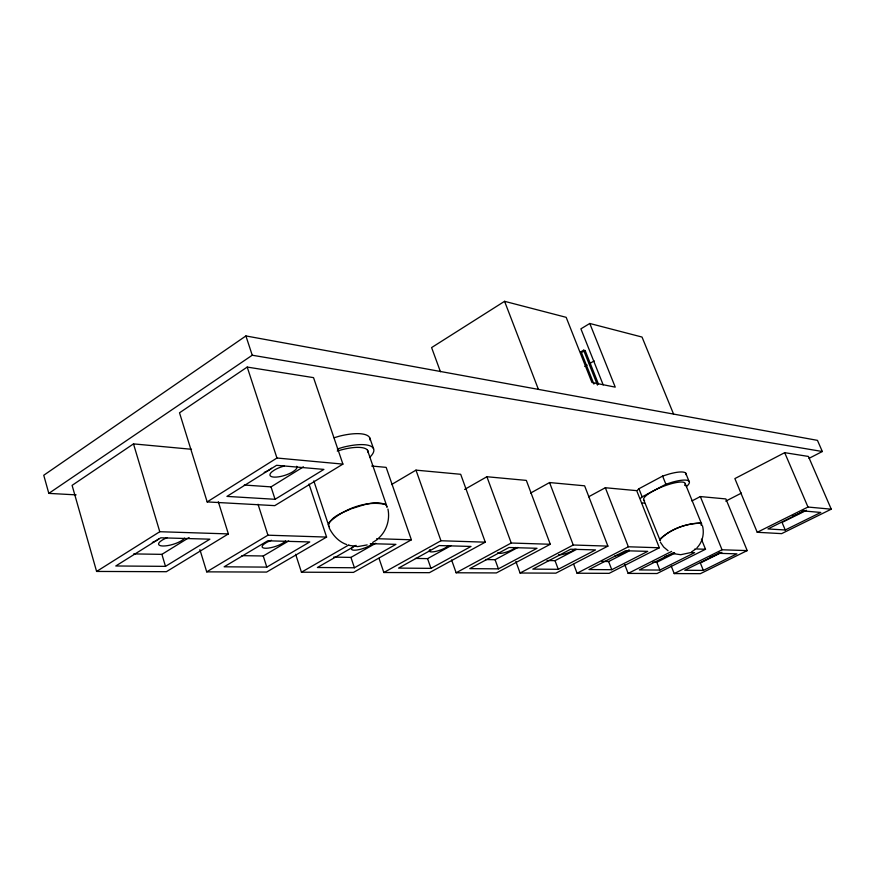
<?xml version="1.0" encoding="UTF-8"?>
<svg xmlns="http://www.w3.org/2000/svg" width="875" height="875" viewBox="0 0 875 875"><rect width="100%" height="100%" fill="white"/><g stroke="black" fill="none" stroke-linecap="round" stroke-linejoin="round"><path stroke-width="1.31" d="M701.291 525.394L701.641 523.95L700.558 523.053C686.055 523.294 670.764 529.353 659.958 539.033L660.286 540.794L643.606 499.603M659.695 540.192C669.167 529.069 686.416 523.305 700.93 523.195L701.4 524.967M386.914 506.877L385.973 504.58C366.406 499.953 343.438 509.009 329.044 522.528L328.344 525.164L329.492 526.903L328.978 526.138M328.431 524.814C331.844 515.78 343.055 512.728 351.072 508.802C362.119 505.63 375.255 499.592 386.4 504.973L387.002 507.194M696.948 547.848C702.581 542.095 704.55 533.411 702.45 525.7M378.481 538.3C386.564 531.114 390.173 519.586 387.942 509.031M637.306 490.339L638.925 488.753L662.605 476.087L669.014 474.053A26.753 6.453 -21.7 0 1 686.098 474.753M640.5 498.422L642.13 496.858L665.886 484.236L672.306 482.191A26.797 6.333 -21.6 0 1 686.306 486.708M377.256 539.591L372.75 542.38M691.578 551.895L694.925 549.566M809.047 458.336L822.325 451.511L817.458 440.366L245.908 335.945L43.75 475.256L48.814 493.38L76.114 494.878M48.814 493.38L252.241 355.228L822.325 451.511M191.505 449.28L133.492 443.887L72.1 485.363L96.6 571.441L166.37 571.703L228.364 533.914L218.312 501.747M247.209 367.073L179.517 412.803L207.167 501.911L274.761 505.641L342.902 464.111L313.534 377.639L247.209 367.073L276.948 458.019L342.902 464.111M603.192 384.902L580.902 328.847L589.783 323.477L615.245 387.144L591.938 382.484L566.169 317.33L504.569 301.317L431.605 347.583L440.431 371.722M96.6 571.441L159.775 531.716L228.364 533.914M207.167 501.911L276.948 458.019M133.689 553.908L161.908 554.356L189.12 537.523M244.289 485.023L271.031 486.883L303.45 466.834M165.484 566.355L209.891 539.175L160.781 537.808L115.773 565.983L165.484 566.355L161.908 554.356M275.056 499.297L323.892 469.405L276.609 465.314L226.942 496.398L275.056 499.297L271.031 486.883M199.905 549.631L206.708 571.856L267.936 535.194L326.594 537.075L309.006 484.028M593.906 384.081L581.087 351.706L583.614 350.197L585.156 350.547L598.489 384.147M583.472 351.553L585.156 350.547M241.916 555.647L263.255 555.986L288.706 540.936M584.784 366.461L587.136 365.072M589.477 363.683L594.18 360.905M391.573 484.531L415.986 470.137L460.688 474.294L485.275 542.172L429.406 572.677L383.841 572.513L379.017 558.359M266.798 567.12L309.761 541.953L267.739 540.794L224.131 566.803L266.798 567.12L263.255 555.986M326.594 537.075L266.613 572.075L206.708 571.856M295.641 554.28L301.448 572.206L348.797 544.972M356.037 545.355L317.406 567.503L354.419 567.777L395.916 544.359L370.322 543.648M464.636 489.431L486.894 476.733L526.334 480.397L550.288 544.272L496.387 572.928L456.138 572.775L451.598 559.978M333.747 557.113L350.941 557.397L375.758 543.266M371.689 466.025L386.159 467.37L411.37 539.798L353.456 572.392L301.448 572.206M383.841 572.513L440.956 540.75L485.275 542.172M530.633 493.062L549.555 482.552L584.62 485.811L607.906 546.12L555.909 573.147L520.089 573.016L515.856 561.466M415.395 558.425L427.558 558.622L451.041 545.672M430.97 568.356L471.002 546.448L439.217 545.562L398.552 568.105L430.97 568.356L427.558 558.622M588.58 496.814L605.336 487.736L636.716 490.656L659.334 547.772L609.142 573.344L577.073 573.223L573.716 564.364M456.138 572.775L511.241 543.014L550.288 544.272M485.527 559.552L495.086 559.705L517.945 547.433M674.516 552.781L672.82 553.689A8.597 1.728 -21.3 0 1 664.836 556.62M498.4 568.859L537.02 548.286L509.009 547.498L469.777 568.641L498.4 568.859L495.086 559.705M520.089 573.016L573.245 545.005L607.906 546.12M546.973 560.536L555.034 560.667L576.603 549.358M558.272 569.308L595.525 549.916L570.653 549.216L532.809 569.122L558.272 569.308L555.034 560.667M691.895 500.948L700.328 496.562L725.878 498.936L747.206 550.594L700.372 573.683L674.209 573.584L671.234 566.07M784.689 452.67L734.869 478.592L757.225 532.284L781.637 533.63L831.25 509.184L808.423 456.444L784.689 452.67L807.986 507.041L831.25 509.184M577.073 573.223L628.359 546.777L659.334 547.772M601.902 561.422L608.617 561.531L628.939 551.086M725.769 501.134L741.453 493.073M611.767 569.712L647.73 551.359L625.494 550.747L588.973 569.538L611.767 569.712L608.617 561.531M624.739 564.616L628.152 573.409L671.628 551.414M673.378 552.727L639.341 569.92L659.87 570.073L694.597 552.672L690.594 552.552M652.947 562.242L656.808 562.308L674.712 553.262M701.422 539.164L705.512 549.259L657.048 573.519L628.152 573.409M674.209 573.584L722.039 549.784L747.206 550.594M757.225 532.284L807.986 507.041M721.886 552.322L700.361 562.997L703.347 570.402L736.903 553.842L718.823 553.339L684.764 570.259L703.347 570.402M806.509 510.289L782.053 522.43L785.247 529.987L820.794 512.444L804.059 511L767.933 528.948L785.247 529.987M690.003 552.727L680.739 554.706L674.133 553.755M337.356 448.984L343.088 447.256A36.608 11.692 -18.5 0 1 369.677 457.352M334.086 437.773L339.314 436.198A36.531 11.922 -18.4 0 1 370.092 440.081M367.183 544.906L357.678 546.602L348.742 545.311M376.655 538.683L411.37 539.798M694.903 548.92L705.512 549.259M581.087 351.706L582.63 352.056M589.783 323.477L642.02 337.05L673.564 414.083M346.719 544.578C338.603 541.756 332.719 535.205 329.044 527.636M668.073 550.747L663.644 547.006L660.384 542.248M700.328 496.562L722.039 549.784M685.694 473.102L688.964 481.141M685.267 483.733L701.706 524.212M662.605 476.087L665.886 484.236M638.925 488.753L642.13 496.858M583.614 350.197L597.45 385.087M656.808 562.308L659.87 570.073M605.336 487.736L628.359 546.777M504.569 301.317L538.409 389.386M549.555 482.552L573.245 545.005M486.894 476.733L511.241 543.014M415.986 470.137L440.956 540.75M369.819 437.992L373.57 448.809M367.434 450.067L386.4 504.973M350.941 557.397L354.419 567.777M313.808 480.9L328.366 524.661M245.908 335.945L252.241 355.228M258.027 504.252L267.936 535.194M133.492 443.887L159.775 531.716M629.059 549.773A9.045 1.925 -21 0 1 626.872 551.491L625.122 552.453A9.045 1.925 -21 0 1 614.939 555.855M515.812 547.422A10.128 2.417 -20.2 0 1 514.445 548.439L512.586 549.522A10.128 2.417 -20.2 0 1 497.722 552.738M448.842 545.541A10.795 2.723 -19.6 0 1 447.475 546.634L445.572 547.783A10.795 2.723 -19.6 0 1 433.169 551.83A10.795 2.723 -19.6 0 1 430.073 549.467M372.739 543.397A11.583 3.095 -18.8 0 1 371.383 544.567L369.425 545.803A11.583 3.095 -18.8 0 1 354.944 550.2A11.583 3.095 -18.8 0 1 353.467 546.405M285.502 540.947A12.523 3.544 -17.8 0 1 284.178 542.205L282.166 543.528A12.523 3.544 -17.8 0 1 266.427 548.253A12.523 3.544 -17.8 0 1 263.966 544.152L265.978 542.817A12.523 3.544 -17.8 0 1 271.512 540.291M184.483 538.114A13.672 4.08 -16.6 0 1 183.214 539.481L181.169 540.903A13.672 4.08 -16.6 0 1 163.92 545.989A13.672 4.08 -16.6 0 1 160.202 541.538L162.247 540.094A13.672 4.08 -16.6 0 1 167.027 537.786M159.02 538.661A13.956 4.222 -16.2 0 1 152.359 542.445M296.712 466.277A14.142 4.561 -17.8 0 1 294.798 470.389L292.523 471.975A14.142 4.561 -17.8 0 1 274.717 477.127A14.142 4.561 -17.8 0 1 272.048 471.702L274.334 470.094A14.142 4.561 -17.8 0 1 284.156 466.058M271.502 468.245A14.438 4.725 -17.4 0 1 264.239 472.391M575.192 549.084A9.548 2.144 -20.7 0 1 573.836 550.047L572.042 551.064A9.548 2.144 -20.7 0 1 558.731 554.553M719.731 552.398A8.192 1.564 -21.6 0 1 717.555 553.941L715.914 554.805A8.192 1.564 -21.6 0 1 710.106 557.102M803.316 510.464A8.487 1.641 -22.2 0 1 800.395 512.794L798.645 513.712A8.487 1.641 -22.2 0 1 792.641 516.086M337.258 451.073A30.505 9.745 -18.5 0 1 368.113 452.517M644.569 500.686A22.334 5.272 -21.6 0 1 663.698 486.216A22.334 5.272 -21.6 0 1 684.677 485.417M644.591 503.048A26.797 6.333 -21.6 0 1 642.25 502.928"/></g></svg>
